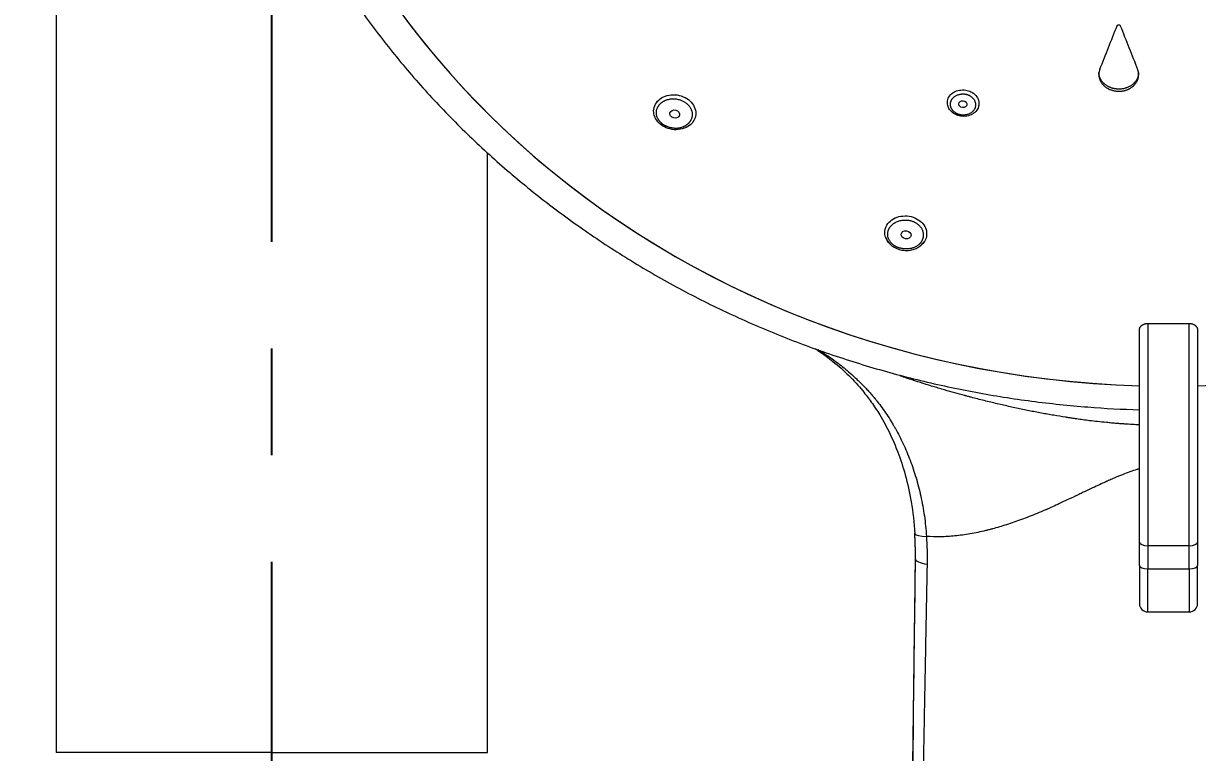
# Model space of a CAD drawing. Header units: millimetres. Extents: x 17284 to 19660, y -6011 to -2651.
# Drawn here: x 17983 to 18052.9, y -3935.6 to -3892.2 of the extents above; entities that cross this region are included whole.
import ezdxf

# ---------------------------------------------------------------- set-up
doc = ezdxf.new("R2010")
doc.units = ezdxf.units.MM
doc.linetypes.add('CENTERX2', pattern=[101.6, 63.5, -12.7, 12.7, -12.7])
doc.layers.add('CENTER', color=1, linetype='CENTERX2')
doc.layers.add('DIM', color=3, linetype='Continuous', lineweight=13)
doc.styles.get("Standard").update_dxf_attribs({"font": 'arial.ttf'})
doc.dimstyles.get("Standard").update_dxf_attribs({"dimtxt": 0.18, "dimasz": 0.18, "dimexe": 0.18, "dimexo": 0.0625, "dimgap": 0.09, "dimtad": 0, "dimtih": 1, "dimtoh": 1, "dimdec": 1, "dimdsep": 46, "dimtxsty": 'Standard', "dimcen": 0.09, "dimadec": 0, "dimazin": 0, "dimtfac": 1, "dimtdec": 1, "dimtofl": 0, "dimtmove": 0, "dimatfit": 3, "dimfxl": 1, "dimtolj": 1, "dimtzin": 0, "dimarcsym": 0})

# ---------------------------------------------------------------- blocks, each defined once
blk = doc.blocks.new('*D113')
at = {"layer": 'Defpoints', "color": 0, "transparency": 16777216}
for p in [(17984.973, -3879.358, 0), (17740.521, -4555.632), (17984.973, -4555.632)]:
    blk.add_point(p, dxfattribs=at)
at = {"layer": 'DIM', "color": 0, "lineweight": -2, "transparency": 16777216}
for p, q in [((17984.911, -3879.358), (17740.341, -3879.358)), ((17740.521, -3897.358), (17740.521, -4203.305)), ((17740.521, -4537.632), (17740.521, -4231.686)), ((17984.911, -4555.632), (17740.341, -4555.632))]:
    blk.add_line(p, q, dxfattribs=at)
at = {"layer": 'DIM', "color": 0, "transparency": 16777216}
for points in [[(17737.521, -3897.358), (17743.521, -3897.358), (17740.521, -3879.358)], [(17737.521, -4537.632), (17743.521, -4537.632), (17740.521, -4555.632)]]:
    blk.add_solid(points, dxfattribs=at)
at = {"layer": 'DIM', "color": 0, "transparency": 16777216, "insert": (17740.521, -4217.495), "char_height": 18, "attachment_point": 5}
blk.add_mtext('\\A1;692', dxfattribs=at)

msp = doc.modelspace()

# ---------------------------------------------------------------- linework, layer by layer
at = {"linetype": 'Continuous', "lineweight": 18, "extrusion": (-1, -2.22045e-16, -3.42573e-11)}
for p, q in [((17984.973, -3879.358, 0), (17984.973, -3935.632, 0)), ((18010.642, -3935.632, 0), (18010.642, -3899.927, 0)), ((17997.807, -3935.632, 0), (17984.973, -3935.632, 0)), ((17997.807, -3935.632, 0), (18010.642, -3935.632, 0))]:
    msp.add_line(p, q, dxfattribs=at)
at = {"linetype": 'Continuous', "lineweight": 18, "extrusion": (-1, -2.22045e-16, 0)}
for p, q in [((18049.459, -3923.108, 0), (18049.459, -3910.463, 0)), ((18052.914, -3910.463, 0), (18052.914, -3923.108, 0)), ((18036.081, -3922.566, 0), (18036.092, -3922.605, 0)), ((18049.459, -3924.491, 0), (18049.459, -3923.108, 0)), ((18052.914, -3923.108, 0), (18052.914, -3924.491, 0)), ((18049.459, -3924.491, 0), (18049.459, -3926.771, 0)), ((18052.914, -3926.771, 0), (18052.914, -3924.491, 0)), ((18049.952, -3927.264, 0), (18052.421, -3927.264, 0))]:
    msp.add_line(p, q, dxfattribs=at)
at = {"linetype": 'Continuous', "lineweight": 13, "extrusion": (-1, -2.22045e-16, 0)}
for p, q in [((18049.952, -3910.087, 0), (18049.952, -3923.317, 0)), ((18052.421, -3923.317, 0), (18052.421, -3910.087, 0)), ((18049.952, -3923.317, 0), (18049.952, -3924.699, 0)), ((18052.421, -3923.317, 0), (18049.952, -3923.317, 0)), ((18052.421, -3924.699, 0), (18052.421, -3923.317, 0)), ((18036.122, -3924.115, 0), (18036.123, -3923.925, 0)), ((18049.952, -3927.264, 0), (18049.952, -3924.699, 0)), ((18049.952, -3924.699, 0), (18052.421, -3924.699, 0)), ((18052.421, -3924.699, 0), (18052.421, -3927.264, 0))]:
    msp.add_line(p, q, dxfattribs=at)
at = {"linetype": 'Continuous', "lineweight": 18}
for centre, start, end in [((18049.952, -3926.771, 0), 180, 270), ((18052.421, -3926.771, 0), 270, 0)]:
    msp.add_arc(centre, 0.494, start, end, dxfattribs=at)
for centre, major_axis, ratio, start_param, end_param in [((18051.187, -3864.158, 0), (54.792, 0), 0.906308, 4.743974, 10.963989), ((18056.951, -3787.243, 0), (56, 185.652), 0.133458, 4.13428, 4.151306), ((18040.09, -3788.851, 0), (55.925, -185.405), 0.133458, 5.263911, 5.280936)]:
    msp.add_ellipse(centre, major_axis=major_axis, ratio=ratio, start_param=start_param, end_param=end_param, dxfattribs=at)
at = {"linetype": 'Continuous', "lineweight": 13}
for centre, major_axis, ratio, start_param, end_param in [((18051.187, -3864.158, 0), (54.792, 0), 0.906308, 3.141593, 4.680875), ((18037.559, -3922.479, 0), (1.478, 0.096), 0.191447, 3.251859, 4.144146), ((18049.952, -3923.108, 0), (0.494, 0), 0.422618, 3.141593, 4.712389), ((18052.421, -3923.108, 0), (0.494, 0), 0.422618, 4.712389, 6.283185), ((18037.602, -3924.132, 0), (1.481, -0.019), 0.237261, 3.145756, 4.155266), ((18049.952, -3924.491, 0), (0.494, 0), 0.422618, 3.141593, 4.712389), ((18052.421, -3924.491, 0), (0.494, 0), 0.422618, 4.712389, 6.283185)]:
    msp.add_ellipse(centre, major_axis=major_axis, ratio=ratio, start_param=start_param, end_param=end_param, dxfattribs=at)
at = {"linetype": 'Continuous', "lineweight": 18}
for centre, major_axis, ratio in [((18021.796, -3897.616, 0), (-0.286, 0.075), 0.80534), ((18038.947, -3897.034, 0), (-0.245, 0.027), 0.818216), ((18035.567, -3904.809, 0), (-0.294, 0.039), 0.788161)]:
    msp.add_ellipse(centre, major_axis=major_axis, ratio=ratio, dxfattribs=at)
for points, knots in [([(17994.912, -3872.707, 0), (17994.929, -3872.803, 0), (17995.126, -3873.909, 0), (17995.68, -3875.996, 0), (17996.593, -3878.951, 0), (17997.715, -3881.847, 0), (17999.018, -3884.68, 0), (18000.502, -3887.438, 0), (18002.162, -3890.111, 0), (18003.993, -3892.692, 0), (18005.987, -3895.169, 0), (18008.138, -3897.536, 0), (18010.439, -3899.784, 0), (18012.881, -3901.904, 0), (18015.457, -3903.89, 0), (18018.157, -3905.735, 0), (18020.972, -3907.432, 0), (18023.892, -3908.975, 0), (18026.907, -3910.358, 0), (18030.006, -3911.578, 0), (18033.179, -3912.63, 0), (18036.415, -3913.509, 0), (18039.703, -3914.213, 0), (18043.03, -3914.742, 0), (18046.286, -3915.072, 0), (18048.433, -3915.202, 0), (18049.457, -3915.221, 0)], [0, 0, 0, 0, 0.004134, 0.04746, 0.090793, 0.134137, 0.177494, 0.220866, 0.264253, 0.307657, 0.351077, 0.394515, 0.437969, 0.481438, 0.524923, 0.568421, 0.611932, 0.655453, 0.698985, 0.742526, 0.786075, 0.82963, 0.873191, 0.916757, 0.960326, 1, 1, 1, 1]), ([(18048.131, -3892.357, 0), (18048.133, -3892.352, 0), (18048.137, -3892.345, 0), (18048.142, -3892.337, 0), (18048.146, -3892.333, 0), (18048.147, -3892.332, 0), (18048.148, -3892.33, 0), (18048.151, -3892.328, 0), (18048.157, -3892.322, 0), (18048.163, -3892.318, 0), (18048.168, -3892.315, 0), (18048.169, -3892.314, 0), (18048.171, -3892.313, 0), (18048.172, -3892.313, 0), (18048.175, -3892.311, 0), (18048.182, -3892.308, 0), (18048.189, -3892.305, 0), (18048.197, -3892.303, 0), (18048.199, -3892.303, 0), (18048.203, -3892.302, 0), (18048.204, -3892.302, 0), (18048.207, -3892.301, 0), (18048.213, -3892.301, 0), (18048.219, -3892.3, 0), (18048.227, -3892.3, 0), (18048.23, -3892.3, 0), (18048.234, -3892.301, 0), (18048.235, -3892.301, 0), (18048.237, -3892.301, 0), (18048.244, -3892.302, 0), (18048.25, -3892.303, 0), (18048.257, -3892.305, 0), (18048.261, -3892.306, 0), (18048.265, -3892.308, 0), (18048.267, -3892.308, 0), (18048.268, -3892.309, 0), (18048.274, -3892.311, 0), (18048.278, -3892.314, 0), (18048.285, -3892.318, 0), (18048.288, -3892.32, 0), (18048.291, -3892.322, 0), (18048.292, -3892.323, 0), (18048.293, -3892.324, 0), (18048.298, -3892.328, 0), (18048.305, -3892.335, 0), (18048.31, -3892.342, 0), (18048.313, -3892.347, 0), (18048.314, -3892.348, 0), (18048.315, -3892.35, 0), (18048.316, -3892.353, 0), (18048.318, -3892.356, 0), (18048.318, -3892.358, 0)], [0, 0, 0, 0, 0.0625, 0.125, 0.125, 0.140625, 0.140625, 0.15625, 0.1875, 0.25, 0.25, 0.265625, 0.265625, 0.28125, 0.28125, 0.3125, 0.375, 0.375, 0.40625, 0.40625, 0.421875, 0.421875, 0.4375, 0.5, 0.5, 0.53125, 0.53125, 0.546875, 0.546875, 0.5625, 0.625, 0.625, 0.65625, 0.671875, 0.671875, 0.6875, 0.6875, 0.75, 0.75, 0.78125, 0.796875, 0.796875, 0.8125, 0.8125, 0.875, 0.9375, 0.9375, 0.953125, 0.953125, 0.96875, 1, 1, 1, 1]), ([(18047.101, -3894.95, 0), (18047.093, -3894.968, 0), (18047.08, -3895.006, 0), (18047.064, -3895.062, 0), (18047.052, -3895.119, 0), (18047.044, -3895.177, 0), (18047.041, -3895.225, 0), (18047.04, -3895.259, 0), (18047.04, -3895.274, 0), (18047.04, -3895.281, 0), (18047.04, -3895.283, 0), (18047.04, -3895.288, 0), (18047.041, -3895.31, 0), (18047.044, -3895.352, 0), (18047.053, -3895.409, 0), (18047.065, -3895.467, 0), (18047.081, -3895.523, 0), (18047.098, -3895.57, 0), (18047.11, -3895.597, 0), (18047.116, -3895.611, 0), (18047.118, -3895.616, 0), (18047.122, -3895.625, 0), (18047.133, -3895.648, 0), (18047.154, -3895.688, 0), (18047.186, -3895.74, 0), (18047.221, -3895.791, 0), (18047.26, -3895.839, 0), (18047.292, -3895.875, 0), (18047.312, -3895.896, 0), (18047.32, -3895.903, 0), (18047.332, -3895.915, 0), (18047.357, -3895.939, 0), (18047.398, -3895.974, 0), (18047.449, -3896.014, 0), (18047.503, -3896.051, 0), (18047.56, -3896.086, 0), (18047.602, -3896.109, 0), (18047.628, -3896.121, 0), (18047.633, -3896.124, 0), (18047.641, -3896.128, 0), (18047.656, -3896.135, 0), (18047.693, -3896.151, 0), (18047.746, -3896.173, 0), (18047.811, -3896.195, 0), (18047.877, -3896.215, 0), (18047.934, -3896.228, 0), (18047.974, -3896.236, 0), (18047.992, -3896.239, 0), (18048, -3896.241, 0), (18048.006, -3896.242, 0), (18048.035, -3896.246, 0), (18048.085, -3896.253, 0), (18048.155, -3896.258, 0), (18048.225, -3896.261, 0), (18048.296, -3896.259, 0), (18048.348, -3896.256, 0), (18048.381, -3896.252, 0), (18048.39, -3896.252, 0), (18048.395, -3896.251, 0), (18048.398, -3896.251, 0), (18048.413, -3896.249, 0), (18048.448, -3896.244, 0), (18048.506, -3896.234, 0), (18048.573, -3896.219, 0), (18048.64, -3896.201, 0), (18048.705, -3896.179, 0), (18048.747, -3896.162, 0), (18048.774, -3896.151, 0), (18048.779, -3896.149, 0), (18048.789, -3896.144, 0), (18048.805, -3896.137, 0), (18048.84, -3896.12, 0), (18048.89, -3896.094, 0), (18048.946, -3896.061, 0), (18049.001, -3896.024, 0), (18049.044, -3895.991, 0), (18049.068, -3895.971, 0), (18049.081, -3895.96, 0), (18049.085, -3895.957, 0), (18049.093, -3895.949, 0), (18049.113, -3895.932, 0), (18049.147, -3895.898, 0), (18049.189, -3895.852, 0), (18049.228, -3895.804, 0), (18049.263, -3895.754, 0), (18049.287, -3895.716, 0), (18049.3, -3895.693, 0), (18049.303, -3895.687, 0), (18049.306, -3895.682, 0), (18049.313, -3895.669, 0), (18049.328, -3895.64, 0), (18049.348, -3895.594, 0), (18049.368, -3895.539, 0), (18049.384, -3895.483, 0), (18049.397, -3895.426, 0), (18049.402, -3895.387, 0), (18049.405, -3895.365, 0), (18049.405, -3895.36, 0), (18049.406, -3895.351, 0), (18049.408, -3895.334, 0), (18049.41, -3895.299, 0), (18049.41, -3895.251, 0), (18049.406, -3895.193, 0), (18049.398, -3895.135, 0), (18049.388, -3895.088, 0), (18049.379, -3895.054, 0), (18049.375, -3895.04, 0), (18049.372, -3895.03, 0), (18049.371, -3895.026, 0), (18049.363, -3895.002, 0), (18049.356, -3894.983, 0), (18049.349, -3894.964, 0)], [0, 0, 0, 0, 0.015625, 0.03125, 0.046875, 0.0625, 0.078125, 0.085937, 0.089844, 0.089844, 0.091797, 0.091797, 0.09375, 0.109375, 0.125, 0.140625, 0.15625, 0.171875, 0.179687, 0.179687, 0.183594, 0.183594, 0.1875, 0.203125, 0.21875, 0.234375, 0.25, 0.265625, 0.269531, 0.271484, 0.273437, 0.28125, 0.296875, 0.3125, 0.328125, 0.34375, 0.359375, 0.361328, 0.363281, 0.363281, 0.367187, 0.375, 0.390625, 0.40625, 0.421875, 0.4375, 0.445312, 0.449219, 0.449219, 0.451172, 0.453125, 0.46875, 0.484375, 0.5, 0.515625, 0.53125, 0.535156, 0.537109, 0.537109, 0.539062, 0.539062, 0.546875, 0.5625, 0.578125, 0.59375, 0.609375, 0.625, 0.625, 0.628906, 0.628906, 0.632812, 0.640625, 0.65625, 0.671875, 0.6875, 0.703125, 0.710937, 0.710937, 0.714844, 0.714844, 0.71875, 0.734375, 0.75, 0.765625, 0.78125, 0.796875, 0.800781, 0.800781, 0.802734, 0.804687, 0.8125, 0.828125, 0.84375, 0.859375, 0.875, 0.890625, 0.890625, 0.892578, 0.894531, 0.898437, 0.90625, 0.921875, 0.9375, 0.953125, 0.96875, 0.976562, 0.980469, 0.980469, 0.984375, 0.984375, 1, 1, 1, 1]), ([(18049.409, -3895.151, 0), (18049.409, -3895.152, 0), (18049.409, -3895.157, 0), (18049.409, -3895.163, 0), (18049.409, -3895.17, 0), (18049.409, -3895.172, 0), (18049.409, -3895.177, 0), (18049.408, -3895.199, 0), (18049.405, -3895.24, 0), (18049.397, -3895.298, 0), (18049.385, -3895.355, 0), (18049.368, -3895.411, 0), (18049.351, -3895.458, 0), (18049.34, -3895.485, 0), (18049.334, -3895.499, 0), (18049.332, -3895.503, 0), (18049.327, -3895.512, 0), (18049.317, -3895.535, 0), (18049.295, -3895.575, 0), (18049.264, -3895.627, 0), (18049.229, -3895.676, 0), (18049.19, -3895.724, 0), (18049.158, -3895.759, 0), (18049.138, -3895.78, 0), (18049.13, -3895.787, 0), (18049.119, -3895.799, 0), (18049.093, -3895.822, 0), (18049.053, -3895.857, 0), (18049.002, -3895.896, 0), (18048.948, -3895.933, 0), (18048.891, -3895.967, 0), (18048.849, -3895.989, 0), (18048.826, -3896, 0), (18048.821, -3896.003, 0), (18048.813, -3896.006, 0), (18048.795, -3896.015, 0), (18048.759, -3896.031, 0), (18048.706, -3896.051, 0), (18048.641, -3896.073, 0), (18048.575, -3896.092, 0), (18048.518, -3896.104, 0), (18048.478, -3896.112, 0), (18048.458, -3896.115, 0), (18048.446, -3896.117, 0), (18048.44, -3896.118, 0), (18048.414, -3896.122, 0), (18048.367, -3896.127, 0), (18048.297, -3896.132, 0), (18048.227, -3896.134, 0), (18048.157, -3896.132, 0), (18048.098, -3896.127, 0), (18048.063, -3896.123, 0), (18048.048, -3896.121, 0), (18048.045, -3896.12, 0), (18048.039, -3896.12, 0), (18048.03, -3896.118, 0), (18047.998, -3896.114, 0), (18047.946, -3896.104, 0), (18047.879, -3896.088, 0), (18047.812, -3896.069, 0), (18047.747, -3896.046, 0), (18047.704, -3896.029, 0), (18047.678, -3896.018, 0), (18047.673, -3896.015, 0), (18047.662, -3896.011, 0), (18047.647, -3896.003, 0), (18047.611, -3895.986, 0), (18047.561, -3895.96, 0), (18047.504, -3895.925, 0), (18047.45, -3895.888, 0), (18047.407, -3895.854, 0), (18047.382, -3895.833, 0), (18047.37, -3895.823, 0), (18047.366, -3895.819, 0), (18047.358, -3895.812, 0), (18047.338, -3895.794, 0), (18047.303, -3895.76, 0), (18047.261, -3895.713, 0), (18047.222, -3895.665, 0), (18047.186, -3895.614, 0), (18047.163, -3895.575, 0), (18047.15, -3895.553, 0), (18047.145, -3895.544, 0), (18047.143, -3895.539, 0), (18047.136, -3895.526, 0), (18047.122, -3895.498, 0), (18047.102, -3895.453, 0), (18047.081, -3895.397, 0), (18047.065, -3895.341, 0), (18047.053, -3895.283, 0), (18047.047, -3895.245, 0), (18047.044, -3895.22, 0), (18047.044, -3895.215, 0), (18047.043, -3895.206, 0), (18047.042, -3895.191, 0), (18047.04, -3895.166, 0), (18047.04, -3895.146, 0), (18047.04, -3895.136, 0)], [0, 0, 0, 0, 0.000493, 0.005206, 0.005206, 0.007562, 0.007562, 0.009919, 0.028769, 0.04762, 0.06647, 0.085321, 0.104171, 0.113596, 0.113596, 0.118309, 0.118309, 0.123022, 0.141872, 0.160723, 0.179573, 0.198424, 0.217274, 0.221987, 0.224343, 0.2267, 0.236125, 0.254975, 0.273826, 0.292676, 0.311527, 0.330377, 0.332734, 0.332734, 0.33509, 0.339803, 0.349228, 0.368078, 0.386929, 0.405779, 0.42463, 0.434055, 0.438768, 0.441124, 0.44348, 0.44348, 0.462331, 0.481181, 0.500032, 0.518882, 0.537733, 0.547158, 0.547158, 0.549514, 0.549514, 0.551871, 0.556583, 0.575434, 0.594284, 0.613135, 0.631985, 0.650836, 0.650836, 0.655549, 0.655549, 0.660261, 0.669686, 0.688537, 0.707388, 0.726238, 0.745089, 0.754514, 0.754514, 0.759226, 0.759226, 0.763939, 0.78279, 0.80164, 0.820491, 0.839341, 0.858192, 0.862904, 0.862904, 0.867617, 0.867617, 0.877042, 0.895893, 0.914743, 0.933594, 0.952444, 0.971295, 0.971295, 0.976007, 0.976007, 0.98072, 0.990145, 1, 1, 1, 1]), ([(18020.805, -3897.909, 0), (18020.813, -3897.922, 0), (18020.828, -3897.948, 0), (18020.852, -3897.985, 0), (18020.878, -3898.022, 0), (18020.906, -3898.057, 0), (18020.936, -3898.09, 0), (18020.968, -3898.123, 0), (18021.001, -3898.154, 0), (18021.036, -3898.184, 0), (18021.072, -3898.212, 0), (18021.111, -3898.239, 0), (18021.151, -3898.265, 0), (18021.193, -3898.29, 0), (18021.236, -3898.313, 0), (18021.282, -3898.335, 0), (18021.329, -3898.356, 0), (18021.377, -3898.376, 0), (18021.442, -3898.399, 0), (18021.522, -3898.424, 0), (18021.616, -3898.447, 0), (18021.71, -3898.462, 0), (18021.802, -3898.47, 0), (18021.892, -3898.472, 0), (18021.982, -3898.466, 0), (18022.07, -3898.453, 0), (18022.157, -3898.433, 0), (18022.225, -3898.411, 0), (18022.275, -3898.392, 0), (18022.309, -3898.378, 0), (18022.341, -3898.363, 0), (18022.373, -3898.348, 0), (18022.403, -3898.332, 0), (18022.433, -3898.315, 0), (18022.461, -3898.297, 0), (18022.489, -3898.279, 0), (18022.515, -3898.259, 0), (18022.541, -3898.239, 0), (18022.566, -3898.218, 0), (18022.589, -3898.197, 0), (18022.612, -3898.174, 0), (18022.634, -3898.151, 0), (18022.654, -3898.127, 0), (18022.674, -3898.102, 0), (18022.693, -3898.076, 0), (18022.711, -3898.05, 0), (18022.728, -3898.023, 0), (18022.743, -3897.995, 0), (18022.758, -3897.966, 0), (18022.778, -3897.925, 0), (18022.799, -3897.871, 0), (18022.819, -3897.803, 0), (18022.833, -3897.736, 0), (18022.839, -3897.668, 0), (18022.839, -3897.601, 0), (18022.831, -3897.533, 0), (18022.817, -3897.465, 0), (18022.796, -3897.397, 0), (18022.769, -3897.329, 0), (18022.735, -3897.261, 0), (18022.695, -3897.195, 0), (18022.65, -3897.133, 0), (18022.6, -3897.074, 0), (18022.546, -3897.019, 0), (18022.487, -3896.969, 0), (18022.422, -3896.922, 0), (18022.354, -3896.879, 0), (18022.28, -3896.841, 0), (18022.202, -3896.806, 0), (18022.109, -3896.772, 0), (18022.002, -3896.741, 0), (18021.882, -3896.718, 0), (18021.764, -3896.706, 0), (18021.647, -3896.707, 0), (18021.531, -3896.719, 0), (18021.416, -3896.742, 0), (18021.324, -3896.771, 0), (18021.253, -3896.798, 0), (18021.204, -3896.819, 0), (18021.157, -3896.842, 0), (18021.113, -3896.867, 0), (18021.07, -3896.893, 0), (18021.03, -3896.921, 0), (18020.991, -3896.951, 0), (18020.956, -3896.982, 0), (18020.922, -3897.015, 0), (18020.89, -3897.049, 0), (18020.861, -3897.086, 0), (18020.834, -3897.123, 0), (18020.809, -3897.163, 0), (18020.786, -3897.204, 0), (18020.761, -3897.256, 0), (18020.736, -3897.318, 0), (18020.716, -3897.392, 0), (18020.703, -3897.465, 0), (18020.7, -3897.539, 0), (18020.704, -3897.613, 0), (18020.717, -3897.687, 0), (18020.738, -3897.761, 0), (18020.767, -3897.836, 0), (18020.792, -3897.885, 0), (18020.805, -3897.909, 0)], [0, 0, 0, 0, 0.007473, 0.014841, 0.022121, 0.029329, 0.036484, 0.043605, 0.050709, 0.057816, 0.064945, 0.072113, 0.079341, 0.086644, 0.094041, 0.101549, 0.109182, 0.116957, 0.124887, 0.139651, 0.153951, 0.16789, 0.181578, 0.19513, 0.208667, 0.222307, 0.236169, 0.250364, 0.25626, 0.262094, 0.267874, 0.273604, 0.279291, 0.284942, 0.290561, 0.296157, 0.301736, 0.307304, 0.312868, 0.318434, 0.32401, 0.329602, 0.335216, 0.340859, 0.346538, 0.352259, 0.358027, 0.36385, 0.369732, 0.37568, 0.388844, 0.401658, 0.414193, 0.426527, 0.438741, 0.450918, 0.463142, 0.475497, 0.488063, 0.500917, 0.513786, 0.526316, 0.538592, 0.550702, 0.562737, 0.574794, 0.586964, 0.599339, 0.612006, 0.625046, 0.643419, 0.66126, 0.678802, 0.696291, 0.713974, 0.73209, 0.750863, 0.759685, 0.768364, 0.776916, 0.785361, 0.793719, 0.80201, 0.810255, 0.818474, 0.82669, 0.834922, 0.843194, 0.851525, 0.859935, 0.868446, 0.877076, 0.891387, 0.905285, 0.918871, 0.93225, 0.945536, 0.958842, 0.972282, 0.985967, 1, 1, 1, 1]), ([(18039.421, -3896.565, 0), (18039.41, -3896.557, 0), (18039.387, -3896.542, 0), (18039.352, -3896.521, 0), (18039.316, -3896.502, 0), (18039.279, -3896.485, 0), (18039.241, -3896.47, 0), (18039.203, -3896.456, 0), (18039.164, -3896.445, 0), (18039.124, -3896.436, 0), (18039.083, -3896.429, 0), (18039.042, -3896.424, 0), (18039, -3896.421, 0), (18038.957, -3896.42, 0), (18038.913, -3896.421, 0), (18038.855, -3896.425, 0), (18038.784, -3896.434, 0), (18038.703, -3896.452, 0), (18038.626, -3896.478, 0), (18038.554, -3896.51, 0), (18038.487, -3896.55, 0), (18038.424, -3896.597, 0), (18038.375, -3896.642, 0), (18038.338, -3896.683, 0), (18038.311, -3896.717, 0), (18038.287, -3896.752, 0), (18038.266, -3896.788, 0), (18038.248, -3896.825, 0), (18038.234, -3896.863, 0), (18038.222, -3896.901, 0), (18038.214, -3896.941, 0), (18038.209, -3896.981, 0), (18038.207, -3897.023, 0), (18038.209, -3897.065, 0), (18038.214, -3897.114, 0), (18038.224, -3897.17, 0), (18038.243, -3897.231, 0), (18038.268, -3897.289, 0), (18038.299, -3897.344, 0), (18038.337, -3897.396, 0), (18038.381, -3897.446, 0), (18038.432, -3897.492, 0), (18038.479, -3897.529, 0), (18038.52, -3897.556, 0), (18038.553, -3897.576, 0), (18038.587, -3897.594, 0), (18038.621, -3897.61, 0), (18038.655, -3897.625, 0), (18038.691, -3897.638, 0), (18038.727, -3897.649, 0), (18038.764, -3897.658, 0), (18038.802, -3897.666, 0), (18038.84, -3897.672, 0), (18038.879, -3897.676, 0), (18038.919, -3897.679, 0), (18038.959, -3897.679, 0), (18039, -3897.679, 0), (18039.062, -3897.675, 0), (18039.142, -3897.664, 0), (18039.236, -3897.641, 0), (18039.324, -3897.609, 0), (18039.406, -3897.566, 0), (18039.48, -3897.514, 0), (18039.543, -3897.456, 0), (18039.595, -3897.396, 0), (18039.636, -3897.336, 0), (18039.667, -3897.273, 0), (18039.689, -3897.207, 0), (18039.702, -3897.139, 0), (18039.706, -3897.068, 0), (18039.7, -3896.996, 0), (18039.686, -3896.924, 0), (18039.663, -3896.855, 0), (18039.632, -3896.789, 0), (18039.592, -3896.727, 0), (18039.544, -3896.669, 0), (18039.487, -3896.614, 0), (18039.444, -3896.581, 0), (18039.421, -3896.565, 0)], [0, 0, 0, 0, 0.009161, 0.018145, 0.026981, 0.035701, 0.044336, 0.052921, 0.061489, 0.070075, 0.078713, 0.087435, 0.096275, 0.105264, 0.114431, 0.123804, 0.142121, 0.159933, 0.177459, 0.194925, 0.212563, 0.230596, 0.249233, 0.260043, 0.270647, 0.281087, 0.291407, 0.301652, 0.311867, 0.3221, 0.332396, 0.342801, 0.353358, 0.364111, 0.375098, 0.391367, 0.407139, 0.422555, 0.437765, 0.452926, 0.468194, 0.483725, 0.499666, 0.50814, 0.516471, 0.524682, 0.532799, 0.540848, 0.548856, 0.55685, 0.564857, 0.572904, 0.581019, 0.589227, 0.597554, 0.606023, 0.614659, 0.623482, 0.64503, 0.665843, 0.686273, 0.70669, 0.727467, 0.748956, 0.767309, 0.785154, 0.802709, 0.820203, 0.837868, 0.855929, 0.874596, 0.893229, 0.911248, 0.928868, 0.946319, 0.963837, 0.981657, 1, 1, 1, 1]), ([(18039.869, -3897.211, 0), (18039.863, -3897.227, 0), (18039.857, -3897.243, 0), (18039.811, -3897.347, 0), (18039.742, -3897.439, 0), (18039.569, -3897.593, 0), (18039.464, -3897.655, 0), (18039.256, -3897.731, 0), (18039.132, -3897.753, 0), (18038.875, -3897.756, 0), (18038.747, -3897.737, 0), (18038.536, -3897.667, 0), (18038.426, -3897.608, 0), (18038.238, -3897.459, 0), (18038.16, -3897.37, 0), (18038.073, -3897.212, 0), (18038.045, -3897.126, 0), (18038.033, -3897.038, 0)], [0, 0, 0, 0, 0.024805, 0.024805, 0.167673, 0.167673, 0.31054, 0.31054, 0.453408, 0.453408, 0.596276, 0.596276, 0.739144, 0.739144, 0.882012, 0.882012, 1, 1, 1, 1]), ([(18022.826, -3898.153, 0), (18022.802, -3898.182, 0), (18022.776, -3898.209, 0), (18022.541, -3898.425, 0), (18022.203, -3898.548, 0), (18021.576, -3898.555, 0), (18021.216, -3898.437, 0), (18020.847, -3898.156, 0), (18020.734, -3898.021, 0), (18020.656, -3897.876, 0)], [0, 0, 0, 0, 0.049774, 0.049774, 0.420763, 0.420763, 0.791752, 0.791752, 1, 1, 1, 1]), ([(18034.784, -3905.386, 0), (18034.796, -3905.396, 0), (18034.82, -3905.415, 0), (18034.858, -3905.442, 0), (18034.897, -3905.468, 0), (18034.937, -3905.492, 0), (18034.978, -3905.515, 0), (18035.02, -3905.535, 0), (18035.063, -3905.554, 0), (18035.108, -3905.571, 0), (18035.153, -3905.587, 0), (18035.199, -3905.601, 0), (18035.246, -3905.613, 0), (18035.295, -3905.623, 0), (18035.344, -3905.631, 0), (18035.395, -3905.638, 0), (18035.446, -3905.643, 0), (18035.499, -3905.647, 0), (18035.567, -3905.649, 0), (18035.65, -3905.647, 0), (18035.746, -3905.64, 0), (18035.838, -3905.626, 0), (18035.925, -3905.605, 0), (18036.008, -3905.579, 0), (18036.088, -3905.546, 0), (18036.163, -3905.507, 0), (18036.234, -3905.461, 0), (18036.287, -3905.42, 0), (18036.325, -3905.387, 0), (18036.35, -3905.364, 0), (18036.373, -3905.34, 0), (18036.396, -3905.316, 0), (18036.417, -3905.292, 0), (18036.437, -3905.267, 0), (18036.455, -3905.242, 0), (18036.473, -3905.216, 0), (18036.489, -3905.19, 0), (18036.504, -3905.163, 0), (18036.518, -3905.136, 0), (18036.531, -3905.109, 0), (18036.542, -3905.081, 0), (18036.552, -3905.052, 0), (18036.561, -3905.024, 0), (18036.569, -3904.994, 0), (18036.576, -3904.965, 0), (18036.581, -3904.935, 0), (18036.585, -3904.904, 0), (18036.588, -3904.873, 0), (18036.59, -3904.842, 0), (18036.591, -3904.797, 0), (18036.588, -3904.74, 0), (18036.579, -3904.671, 0), (18036.563, -3904.604, 0), (18036.541, -3904.539, 0), (18036.512, -3904.476, 0), (18036.478, -3904.415, 0), (18036.437, -3904.356, 0), (18036.39, -3904.299, 0), (18036.336, -3904.243, 0), (18036.277, -3904.191, 0), (18036.214, -3904.141, 0), (18036.147, -3904.096, 0), (18036.077, -3904.057, 0), (18036.005, -3904.022, 0), (18035.93, -3903.993, 0), (18035.852, -3903.969, 0), (18035.772, -3903.95, 0), (18035.689, -3903.937, 0), (18035.603, -3903.929, 0), (18035.504, -3903.925, 0), (18035.394, -3903.929, 0), (18035.275, -3903.944, 0), (18035.162, -3903.969, 0), (18035.055, -3904.005, 0), (18034.954, -3904.052, 0), (18034.859, -3904.109, 0), (18034.787, -3904.164, 0), (18034.734, -3904.211, 0), (18034.698, -3904.246, 0), (18034.665, -3904.281, 0), (18034.634, -3904.318, 0), (18034.606, -3904.356, 0), (18034.581, -3904.394, 0), (18034.558, -3904.434, 0), (18034.538, -3904.474, 0), (18034.521, -3904.515, 0), (18034.506, -3904.557, 0), (18034.495, -3904.599, 0), (18034.485, -3904.643, 0), (18034.479, -3904.688, 0), (18034.475, -3904.733, 0), (18034.474, -3904.789, 0), (18034.477, -3904.855, 0), (18034.488, -3904.93, 0), (18034.508, -3905.002, 0), (18034.535, -3905.072, 0), (18034.569, -3905.14, 0), (18034.611, -3905.205, 0), (18034.661, -3905.268, 0), (18034.719, -3905.329, 0), (18034.761, -3905.367, 0), (18034.784, -3905.386, 0)], [0, 0, 0, 0, 0.007473, 0.014841, 0.022121, 0.029329, 0.036484, 0.043605, 0.050709, 0.057816, 0.064945, 0.072113, 0.079341, 0.086644, 0.094041, 0.101549, 0.109182, 0.116957, 0.124887, 0.139651, 0.153951, 0.16789, 0.181578, 0.19513, 0.208667, 0.222307, 0.236169, 0.250364, 0.25626, 0.262094, 0.267874, 0.273604, 0.279291, 0.284942, 0.290561, 0.296157, 0.301736, 0.307304, 0.312868, 0.318434, 0.32401, 0.329602, 0.335216, 0.340859, 0.346538, 0.352259, 0.358027, 0.36385, 0.369732, 0.37568, 0.388844, 0.401658, 0.414193, 0.426527, 0.438741, 0.450918, 0.463142, 0.475497, 0.488063, 0.500917, 0.513786, 0.526316, 0.538592, 0.550702, 0.562737, 0.574794, 0.586964, 0.599339, 0.612006, 0.625046, 0.643419, 0.66126, 0.678802, 0.696291, 0.713974, 0.73209, 0.750863, 0.759685, 0.768364, 0.776916, 0.785361, 0.793719, 0.80201, 0.810255, 0.818474, 0.82669, 0.834922, 0.843194, 0.851525, 0.859935, 0.868446, 0.877076, 0.891387, 0.905285, 0.918871, 0.93225, 0.945536, 0.958842, 0.972282, 0.985967, 1, 1, 1, 1]), ([(18034.66, -3905.396, 0), (18034.558, -3905.308, 0), (18034.472, -3905.208, 0), (18034.385, -3905.051, 0), (18034.362, -3904.996, 0), (18034.344, -3904.939, 0)], [0, 0, 0, 0, 0.667679, 0.667679, 1, 1, 1, 1]), ([(18034.595, -3905.332, 0), (18034.611, -3905.352, 0), (18034.682, -3905.434, 0), (18034.801, -3905.523, 0), (18034.91, -3905.574, 0), (18034.94, -3905.586, 0)], [0, 0, 0, 0, 0.187524, 0.778824, 1, 1, 1, 1]), ([(18034.94, -3905.586, 0), (18034.986, -3905.611, 0), (18035.131, -3905.679, 0), (18035.43, -3905.741, 0), (18035.722, -3905.748, 0), (18035.884, -3905.705, 0), (18035.914, -3905.695, 0)], [0, 0, 0, 0, 0.156751, 0.487136, 0.901711, 1, 1, 1, 1]), ([(18035.914, -3905.695, 0), (18035.961, -3905.686, 0), (18036.089, -3905.653, 0), (18036.286, -3905.557, 0), (18036.498, -3905.403, 0), (18036.608, -3905.272, 0), (18036.656, -3905.198, 0)], [0, 0, 0, 0, 0.142252, 0.407446, 0.694552, 1, 1, 1, 1]), ([(18049.459, -3910.463, 0), (18049.459, -3910.451, 0), (18049.46, -3910.426, 0), (18049.468, -3910.39, 0), (18049.475, -3910.366, 0), (18049.481, -3910.351, 0), (18049.483, -3910.347, 0), (18049.485, -3910.342, 0), (18049.486, -3910.339, 0), (18049.49, -3910.332, 0), (18049.499, -3910.313, 0), (18049.516, -3910.285, 0), (18049.533, -3910.264, 0), (18049.546, -3910.249, 0), (18049.553, -3910.241, 0), (18049.561, -3910.234, 0), (18049.566, -3910.229, 0), (18049.568, -3910.227, 0), (18049.581, -3910.215, 0), (18049.603, -3910.196, 0), (18049.638, -3910.172, 0), (18049.664, -3910.157, 0), (18049.681, -3910.148, 0), (18049.684, -3910.147, 0), (18049.69, -3910.144, 0), (18049.693, -3910.143, 0), (18049.703, -3910.138, 0), (18049.726, -3910.128, 0), (18049.763, -3910.115, 0), (18049.793, -3910.107, 0), (18049.816, -3910.101, 0), (18049.828, -3910.099, 0), (18049.84, -3910.097, 0), (18049.848, -3910.095, 0), (18049.852, -3910.095, 0), (18049.872, -3910.092, 0), (18049.904, -3910.088, 0), (18049.936, -3910.087, 0), (18049.952, -3910.087, 0)], [0, 0, 0, 0, 0.0625, 0.125, 0.1875, 0.1875, 0.203125, 0.210938, 0.210938, 0.21875, 0.25, 0.3125, 0.375, 0.375, 0.40625, 0.421875, 0.421875, 0.4375, 0.4375, 0.5, 0.5625, 0.625, 0.625, 0.640625, 0.640625, 0.648438, 0.65625, 0.6875, 0.75, 0.8125, 0.8125, 0.84375, 0.859375, 0.859375, 0.875, 0.875, 0.9375, 1, 1, 1, 1]), ([(18052.421, -3910.087, 0), (18052.437, -3910.087, 0), (18052.469, -3910.088, 0), (18052.517, -3910.093, 0), (18052.548, -3910.099, 0), (18052.568, -3910.104, 0), (18052.573, -3910.105, 0), (18052.579, -3910.107, 0), (18052.583, -3910.108, 0), (18052.585, -3910.108, 0), (18052.595, -3910.111, 0), (18052.617, -3910.117, 0), (18052.654, -3910.13, 0), (18052.681, -3910.143, 0), (18052.701, -3910.153, 0), (18052.711, -3910.158, 0), (18052.721, -3910.164, 0), (18052.727, -3910.168, 0), (18052.731, -3910.17, 0), (18052.746, -3910.18, 0), (18052.77, -3910.196, 0), (18052.803, -3910.223, 0), (18052.822, -3910.243, 0), (18052.833, -3910.256, 0), (18052.835, -3910.259, 0), (18052.839, -3910.263, 0), (18052.84, -3910.264, 0), (18052.842, -3910.266, 0), (18052.847, -3910.273, 0), (18052.86, -3910.291, 0), (18052.877, -3910.318, 0), (18052.888, -3910.341, 0), (18052.895, -3910.359, 0), (18052.897, -3910.365, 0), (18052.9, -3910.374, 0), (18052.901, -3910.377, 0), (18052.903, -3910.383, 0), (18052.907, -3910.398, 0), (18052.913, -3910.426, 0), (18052.914, -3910.451, 0), (18052.914, -3910.463, 0)], [0, 0, 0, 0, 0.0625, 0.125, 0.1875, 0.1875, 0.203125, 0.210938, 0.210938, 0.21875, 0.21875, 0.25, 0.3125, 0.375, 0.375, 0.40625, 0.421875, 0.421875, 0.4375, 0.4375, 0.5, 0.5625, 0.625, 0.625, 0.640625, 0.640625, 0.648438, 0.648438, 0.65625, 0.6875, 0.75, 0.8125, 0.8125, 0.84375, 0.84375, 0.859375, 0.859375, 0.875, 0.9375, 1, 1, 1, 1]), ([(18030.149, -3911.584, 0), (18030.227, -3911.634, 0), (18030.591, -3911.873, 0), (18031.272, -3912.373, 0), (18032.161, -3913.162, 0), (18032.911, -3913.986, 0), (18033.516, -3914.777, 0), (18034.064, -3915.61, 0), (18034.602, -3916.601, 0), (18035.113, -3917.789, 0), (18035.554, -3919.139, 0), (18035.912, -3920.764, 0), (18036.05, -3921.957, 0), (18036.091, -3922.604, 0)], [0, 0, 0, 0, 0.023942, 0.112816, 0.219217, 0.320886, 0.387844, 0.46124, 0.558533, 0.648021, 0.751408, 0.868395, 1, 1, 1, 1]), ([(18030.331, -3911.646, 0), (18030.345, -3911.654, 0), (18030.395, -3911.685, 0), (18030.444, -3911.716, 0), (18030.553, -3911.784, 0), (18030.663, -3911.854, 0), (18030.789, -3911.938, 0), (18030.853, -3911.98, 0), (18030.885, -3912.001, 0), (18030.9, -3912.012, 0), (18030.908, -3912.017, 0), (18030.912, -3912.02, 0), (18030.914, -3912.021, 0), (18030.915, -3912.022, 0), (18030.916, -3912.022, 0), (18030.916, -3912.023, 0), (18030.916, -3912.023, 0), (18030.916, -3912.023, 0), (18030.916, -3912.023, 0), (18030.916, -3912.023, 0), (18030.916, -3912.023, 0), (18031.027, -3912.098, 0), (18031.253, -3912.256, 0), (18031.602, -3912.517, 0), (18031.962, -3912.806, 0), (18032.208, -3913.018, 0), (18032.365, -3913.158, 0), (18032.396, -3913.186, 0), (18032.443, -3913.229, 0), (18032.459, -3913.243, 0), (18032.49, -3913.272, 0), (18032.569, -3913.344, 0), (18032.712, -3913.479, 0), (18032.903, -3913.666, 0), (18033.094, -3913.862, 0), (18033.286, -3914.066, 0), (18033.413, -3914.207, 0), (18033.507, -3914.316, 0), (18033.555, -3914.371, 0), (18033.602, -3914.426, 0), (18033.625, -3914.454, 0), (18033.641, -3914.473, 0), (18033.688, -3914.529, 0), (18033.742, -3914.595, 0), (18033.797, -3914.663, 0), (18033.824, -3914.696, 0), (18033.838, -3914.713, 0), (18033.844, -3914.722, 0), (18033.848, -3914.726, 0), (18033.849, -3914.728, 0), (18033.85, -3914.729, 0), (18033.851, -3914.73, 0), (18033.851, -3914.73, 0), (18033.851, -3914.73, 0), (18033.851, -3914.73, 0), (18033.851, -3914.73, 0), (18033.851, -3914.731, 0), (18033.851, -3914.731, 0), (18033.95, -3914.855, 0), (18034.144, -3915.109, 0), (18034.42, -3915.506, 0), (18034.64, -3915.849, 0), (18034.766, -3916.062, 0), (18034.818, -3916.151, 0), (18034.829, -3916.169, 0), (18034.849, -3916.205, 0), (18034.88, -3916.259, 0), (18034.993, -3916.458, 0), (18035.171, -3916.791, 0), (18035.397, -3917.253, 0), (18035.609, -3917.732, 0), (18035.808, -3918.227, 0), (18035.992, -3918.739, 0), (18036.16, -3919.267, 0), (18036.312, -3919.812, 0), (18036.446, -3920.373, 0), (18036.561, -3920.949, 0), (18036.657, -3921.541, 0), (18036.731, -3922.147, 0), (18036.766, -3922.56, 0), (18036.779, -3922.769, 0)], [0, 0, 0, 0, 0.003591, 0.013457, 0.013457, 0.033187, 0.043053, 0.047986, 0.050452, 0.051685, 0.052302, 0.05261, 0.052764, 0.052841, 0.05288, 0.052899, 0.052909, 0.052914, 0.052916, 0.052916, 0.052918, 0.052918, 0.09238, 0.131842, 0.171304, 0.210765, 0.210765, 0.220631, 0.220631, 0.225563, 0.225563, 0.230496, 0.250227, 0.269958, 0.289689, 0.30942, 0.329151, 0.329151, 0.339016, 0.343949, 0.343949, 0.346415, 0.348881, 0.358747, 0.36368, 0.366146, 0.367379, 0.367996, 0.368304, 0.368458, 0.368535, 0.368574, 0.368593, 0.368603, 0.368607, 0.36861, 0.36861, 0.368612, 0.368612, 0.408074, 0.447536, 0.486997, 0.506728, 0.506728, 0.511661, 0.511661, 0.516594, 0.526459, 0.565921, 0.605383, 0.644844, 0.684306, 0.723768, 0.76323, 0.802691, 0.842153, 0.881615, 0.921077, 0.960538, 1, 1, 1, 1]), ([(18049.457, -3916.128, 0), (18049.455, -3916.127, 0), (18049.316, -3916.121, 0), (18049.033, -3916.106, 0), (18048.735, -3916.087, 0), (18048.505, -3916.071, 0), (18048.389, -3916.063, 0), (18048.251, -3916.052, 0), (18048.181, -3916.046, 0), (18048.146, -3916.044, 0), (18048.129, -3916.042, 0), (18048.12, -3916.041, 0), (18048.116, -3916.041, 0), (18048.113, -3916.041, 0), (18048.112, -3916.041, 0), (18048.112, -3916.041, 0), (18048.111, -3916.041, 0), (18048.111, -3916.041, 0), (18048.111, -3916.041, 0), (18048.111, -3916.041, 0), (18048.005, -3916.032, 0), (18047.901, -3916.023, 0), (18047.749, -3916.009, 0), (18047.7, -3916.004, 0), (18047.602, -3915.995, 0), (18047.553, -3915.991, 0), (18047.315, -3915.968, 0), (18047.136, -3915.949, 0), (18046.798, -3915.912, 0), (18046.64, -3915.893, 0), (18046.346, -3915.857, 0), (18046.209, -3915.839, 0), (18045.956, -3915.805, 0), (18045.841, -3915.789, 0), (18045.63, -3915.758, 0), (18045.534, -3915.744, 0), (18045.365, -3915.718, 0), (18045.29, -3915.706, 0), (18045.193, -3915.691, 0), (18045.149, -3915.684, 0), (18045.104, -3915.676, 0), (18045.083, -3915.673, 0), (18045.073, -3915.672, 0), (18045.068, -3915.671, 0), (18045.065, -3915.67, 0), (18045.064, -3915.67, 0), (18045.064, -3915.67, 0), (18045.063, -3915.67, 0), (18045.063, -3915.67, 0), (18045.063, -3915.67, 0), (18045.063, -3915.67, 0), (18045.063, -3915.67, 0), (18045.063, -3915.67, 0), (18044.829, -3915.633, 0), (18044.592, -3915.595, 0), (18044.233, -3915.534, 0), (18044.113, -3915.513, 0), (18043.871, -3915.47, 0), (18043.749, -3915.448, 0), (18043.383, -3915.38, 0), (18042.889, -3915.285, 0), (18042.137, -3915.129, 0), (18041.375, -3914.959, 0), (18040.604, -3914.777, 0), (18040.085, -3914.648, 0), (18039.695, -3914.548, 0), (18039.5, -3914.497, 0), (18039.272, -3914.437, 0), (18039.157, -3914.406, 0), (18039.1, -3914.391, 0), (18039.072, -3914.383, 0), (18039.057, -3914.38, 0), (18039.05, -3914.378, 0), (18039.047, -3914.377, 0), (18039.045, -3914.376, 0), (18039.044, -3914.376, 0), (18039.044, -3914.376, 0), (18039.043, -3914.376, 0), (18039.043, -3914.376, 0), (18039.043, -3914.376, 0), (18039.043, -3914.376, 0), (18038.853, -3914.325, 0), (18038.464, -3914.218, 0), (18038.062, -3914.103, 0), (18037.806, -3914.029, 0), (18037.755, -3914.014, 0), (18037.652, -3913.984, 0), (18037.6, -3913.968, 0), (18037.444, -3913.922, 0), (18037.13, -3913.828, 0), (18036.594, -3913.663, 0), (18035.932, -3913.452, 0), (18035.458, -3913.295, 0), (18035.207, -3913.21, 0), (18035.186, -3913.203, 0)], [0, 0, 0, 0, 0.000357, 0.025867, 0.051378, 0.051378, 0.064133, 0.07051, 0.073699, 0.075293, 0.076091, 0.076489, 0.076688, 0.076788, 0.076838, 0.076863, 0.076875, 0.076882, 0.076882, 0.076888, 0.076888, 0.089643, 0.089643, 0.09602, 0.09602, 0.102398, 0.102398, 0.127908, 0.127908, 0.153418, 0.153418, 0.178929, 0.178929, 0.204439, 0.204439, 0.229949, 0.229949, 0.255459, 0.255459, 0.268214, 0.274592, 0.277781, 0.279375, 0.280172, 0.280571, 0.28077, 0.28087, 0.28092, 0.280945, 0.280957, 0.280963, 0.280963, 0.28097, 0.28097, 0.33199, 0.33199, 0.3575, 0.3575, 0.38301, 0.38301, 0.434031, 0.485051, 0.536072, 0.587092, 0.638113, 0.638113, 0.663623, 0.676378, 0.682756, 0.685944, 0.687539, 0.688336, 0.688734, 0.688934, 0.689033, 0.689083, 0.689108, 0.689121, 0.689127, 0.689127, 0.689133, 0.689133, 0.740154, 0.791174, 0.791174, 0.803929, 0.803929, 0.816684, 0.816684, 0.842194, 0.893215, 0.944235, 0.995256, 1, 1, 1, 1]), ([(18036.123, -3923.925, 0), (18036.123, -3923.925, 0), (18036.123, -3923.913, 0), (18036.123, -3923.887, 0), (18036.123, -3923.849, 0), (18036.123, -3923.811, 0), (18036.123, -3923.773, 0), (18036.123, -3923.734, 0), (18036.122, -3923.696, 0), (18036.122, -3923.658, 0), (18036.122, -3923.619, 0), (18036.121, -3923.581, 0), (18036.12, -3923.542, 0), (18036.12, -3923.504, 0), (18036.119, -3923.465, 0), (18036.118, -3923.427, 0), (18036.117, -3923.388, 0), (18036.116, -3923.349, 0), (18036.115, -3923.311, 0), (18036.114, -3923.272, 0), (18036.113, -3923.233, 0), (18036.112, -3923.194, 0), (18036.11, -3923.155, 0), (18036.109, -3923.116, 0), (18036.107, -3923.077, 0), (18036.106, -3923.038, 0), (18036.104, -3922.999, 0), (18036.103, -3922.96, 0), (18036.101, -3922.921, 0), (18036.099, -3922.881, 0), (18036.097, -3922.842, 0), (18036.095, -3922.803, 0), (18036.093, -3922.763, 0), (18036.091, -3922.724, 0), (18036.088, -3922.685, 0), (18036.086, -3922.645, 0), (18036.083, -3922.606, 0), (18036.082, -3922.579, 0), (18036.081, -3922.566, 0)], [0, 0, 0, 0, 0.000112, 0.028233, 0.056381, 0.084555, 0.112754, 0.140981, 0.169233, 0.197511, 0.225816, 0.254147, 0.282505, 0.310888, 0.339298, 0.367735, 0.396197, 0.424686, 0.453201, 0.481743, 0.510311, 0.538905, 0.567526, 0.596173, 0.624846, 0.653545, 0.682272, 0.711024, 0.739803, 0.768608, 0.79744, 0.826298, 0.855182, 0.884093, 0.91303, 0.941994, 0.970984, 1, 1, 1, 1]), ([(18036.112, -3923.763, 0), (18036.068, -3927.24, 0), (18036.024, -3930.703, 0), (18035.787, -3949.477, 0), (18035.593, -3964.781, 0), (18035.157, -3999.234, 0), (18034.914, -4018.384, 0), (18034.672, -4037.535, 0)], [0, 0, 0, 0, 0.091539, 0.091539, 0.495083, 0.495083, 1, 1, 1, 1])]:
    msp.add_open_spline(points, degree=3, knots=knots, dxfattribs=at)
at = {"linetype": 'Continuous', "lineweight": 13}
for points, knots in [([(18020.558, -3897.614, 0), (18020.552, -3897.585, 0), (18020.547, -3897.555, 0), (18020.519, -3897.263, 0), (18020.636, -3896.97, 0), (18021.046, -3896.593, 0), (18021.384, -3896.468, 0), (18022.013, -3896.46, 0), (18022.37, -3896.576, 0), (18022.847, -3896.939, 0), (18023.019, -3897.225, 0), (18023.067, -3897.717, 0), (18022.983, -3897.966, 0), (18022.826, -3898.153, 0)], [0, 0, 0, 0, 0.022261, 0.022261, 0.223201, 0.223201, 0.424141, 0.424141, 0.62508, 0.62508, 0.82602, 0.82602, 1, 1, 1, 1]), ([(18038.033, -3897.038, 0), (18038.031, -3897.019, 0), (18038.029, -3897, 0), (18038.022, -3896.874, 0), (18038.042, -3896.767, 0), (18038.121, -3896.587, 0), (18038.188, -3896.496, 0), (18038.363, -3896.341, 0), (18038.468, -3896.28, 0), (18038.676, -3896.204, 0), (18038.801, -3896.182, 0), (18039.056, -3896.179, 0), (18039.184, -3896.198, 0), (18039.378, -3896.262, 0), (18039.468, -3896.307, 0), (18039.55, -3896.364, 0)], [0, 0, 0, 0, 0.029023, 0.029023, 0.195682, 0.195682, 0.36234, 0.36234, 0.528999, 0.528999, 0.695658, 0.695658, 0.862317, 0.862317, 1, 1, 1, 1]), ([(18039.55, -3896.364, 0), (18039.567, -3896.376, 0), (18039.584, -3896.389, 0), (18039.695, -3896.477, 0), (18039.772, -3896.565, 0), (18039.867, -3896.74, 0), (18039.898, -3896.847, 0), (18039.908, -3897.043, 0), (18039.895, -3897.132, 0), (18039.869, -3897.211, 0)], [0, 0, 0, 0, 0.057949, 0.057949, 0.39125, 0.39125, 0.724551, 0.724551, 1, 1, 1, 1]), ([(18034.344, -3904.939, 0), (18034.282, -3904.733, 0), (18034.292, -3904.503, 0), (18034.486, -3904.078, 0), (18034.744, -3903.858, 0), (18035.315, -3903.659, 0), (18035.688, -3903.658, 0), (18036.273, -3903.851, 0), (18036.548, -3904.065, 0), (18036.813, -3904.542, 0), (18036.828, -3904.851, 0), (18036.652, -3905.234, 0), (18036.535, -3905.369, 0), (18036.391, -3905.476, 0)], [0, 0, 0, 0, 0.145435, 0.145435, 0.331494, 0.331494, 0.517554, 0.517554, 0.703613, 0.703613, 0.889673, 0.889673, 1, 1, 1, 1]), ([(18049.45, -3918.739, 0), (18049.445, -3918.741, 0), (18049.418, -3918.748, 0), (18049.38, -3918.76, 0), (18049.341, -3918.772, 0), (18049.321, -3918.778, 0), (18049.311, -3918.781, 0), (18049.306, -3918.782, 0), (18049.304, -3918.783, 0), (18049.303, -3918.783, 0), (18049.302, -3918.783, 0), (18049.302, -3918.783, 0), (18049.302, -3918.783, 0), (18049.302, -3918.783, 0), (18049.302, -3918.784, 0), (18049.301, -3918.784, 0), (18049.172, -3918.823, 0), (18048.9, -3918.914, 0), (18048.45, -3919.084, 0), (18048.122, -3919.22, 0), (18047.866, -3919.33, 0), (18047.735, -3919.387, 0), (18047.578, -3919.458, 0), (18047.498, -3919.494, 0), (18047.458, -3919.512, 0), (18047.438, -3919.521, 0), (18047.428, -3919.526, 0), (18047.423, -3919.528, 0), (18047.421, -3919.529, 0), (18047.419, -3919.53, 0), (18047.419, -3919.53, 0), (18047.418, -3919.53, 0), (18047.418, -3919.53, 0), (18047.418, -3919.53, 0), (18047.418, -3919.53, 0), (18047.418, -3919.53, 0), (18047.317, -3919.576, 0), (18047.09, -3919.681, 0), (18046.678, -3919.875, 0), (18046.356, -3920.028, 0), (18046.096, -3920.151, 0), (18045.962, -3920.215, 0), (18045.798, -3920.293, 0), (18045.714, -3920.333, 0), (18045.672, -3920.353, 0), (18045.65, -3920.363, 0), (18045.64, -3920.368, 0), (18045.634, -3920.371, 0), (18045.632, -3920.372, 0), (18045.63, -3920.373, 0), (18045.63, -3920.373, 0), (18045.431, -3920.468, 0), (18045.06, -3920.643, 0), (18044.581, -3920.865, 0), (18044.311, -3920.987, 0), (18044.128, -3921.07, 0), (18044.041, -3921.108, 0), (18043.948, -3921.149, 0), (18043.903, -3921.169, 0), (18043.881, -3921.178, 0), (18043.871, -3921.183, 0), (18043.865, -3921.185, 0), (18043.863, -3921.186, 0), (18043.861, -3921.187, 0), (18043.861, -3921.187, 0), (18043.86, -3921.187, 0), (18043.86, -3921.187, 0), (18043.86, -3921.188, 0), (18043.86, -3921.188, 0), (18043.86, -3921.188, 0), (18043.86, -3921.188, 0), (18043.529, -3921.331, 0), (18043.207, -3921.464, 0), (18042.582, -3921.709, 0), (18041.974, -3921.934, 0), (18041.402, -3922.118, 0), (18040.986, -3922.242, 0), (18040.781, -3922.3, 0), (18040.548, -3922.361, 0), (18040.433, -3922.39, 0), (18040.376, -3922.405, 0), (18040.348, -3922.411, 0), (18040.334, -3922.415, 0), (18040.327, -3922.417, 0), (18040.323, -3922.418, 0), (18040.321, -3922.418, 0), (18040.32, -3922.418, 0), (18040.32, -3922.418, 0), (18040.32, -3922.418, 0), (18040.32, -3922.418, 0), (18040.32, -3922.418, 0), (18040.32, -3922.418, 0), (18040.001, -3922.496, 0), (18039.375, -3922.626, 0), (18038.472, -3922.748, 0), (18037.605, -3922.8, 0), (18037.05, -3922.787, 0), (18036.779, -3922.769, 0)], [0, 0, 0, 0, 0.00099, 0.00541, 0.007621, 0.008726, 0.009278, 0.009555, 0.009693, 0.009762, 0.009796, 0.009814, 0.009822, 0.009826, 0.009826, 0.009831, 0.009831, 0.045194, 0.080557, 0.11592, 0.11592, 0.133602, 0.142443, 0.146863, 0.149073, 0.150178, 0.150731, 0.151007, 0.151145, 0.151214, 0.151249, 0.151266, 0.151275, 0.151279, 0.151279, 0.151284, 0.151284, 0.186647, 0.22201, 0.257373, 0.257373, 0.275055, 0.283895, 0.288316, 0.290526, 0.291631, 0.292184, 0.29246, 0.292598, 0.292598, 0.292736, 0.292736, 0.328099, 0.363463, 0.398826, 0.398826, 0.416507, 0.425348, 0.429769, 0.431979, 0.433084, 0.433636, 0.433913, 0.434051, 0.43412, 0.434154, 0.434172, 0.43418, 0.434185, 0.434185, 0.434189, 0.434189, 0.504915, 0.504915, 0.575642, 0.646368, 0.646368, 0.681731, 0.699413, 0.708254, 0.712674, 0.714884, 0.715989, 0.716542, 0.716818, 0.716956, 0.717025, 0.71706, 0.717077, 0.717086, 0.717086, 0.717095, 0.717095, 0.787821, 0.858547, 0.929274, 1, 1, 1, 1]), ([(18034.677, -4039.122, 0), (18034.955, -4017.057, 0), (18035.232, -3994.99, 0), (18035.713, -3956.653, 0), (18035.917, -3940.385, 0), (18036.122, -3924.115, 0)], [0, 0, 0, 0, 0.575713, 0.575713, 1, 1, 1, 1]), ([(18036.816, -3924.421, 0), (18036.808, -3924.815, 0), (18036.793, -3925.603, 0), (18036.771, -3926.784, 0), (18036.749, -3927.96, 0), (18036.727, -3929.132, 0), (18036.705, -3930.301, 0), (18036.683, -3931.466, 0), (18036.661, -3932.627, 0), (18036.64, -3933.784, 0), (18036.618, -3934.937, 0), (18036.597, -3936.086, 0), (18036.575, -3937.232, 0), (18036.554, -3938.374, 0), (18036.533, -3939.511, 0), (18036.512, -3940.645, 0), (18036.492, -3941.775, 0), (18036.471, -3942.902, 0), (18036.45, -3944.024, 0), (18036.43, -3945.143, 0), (18036.41, -3946.257, 0), (18036.389, -3947.368, 0), (18036.369, -3948.475, 0), (18036.349, -3949.578, 0), (18036.33, -3950.678, 0), (18036.31, -3951.773, 0), (18036.29, -3952.865, 0), (18036.271, -3953.953, 0), (18036.251, -3955.036, 0), (18036.232, -3956.117, 0), (18036.213, -3957.193, 0), (18036.194, -3958.265, 0), (18036.175, -3959.334, 0), (18036.156, -3960.398, 0), (18036.137, -3961.459, 0), (18036.118, -3962.516, 0), (18036.1, -3963.569, 0), (18036.081, -3964.619, 0), (18036.063, -3965.664, 0), (18036.045, -3966.706, 0), (18036.027, -3967.743, 0), (18036.009, -3968.777, 0), (18035.991, -3969.807, 0), (18035.973, -3970.834, 0), (18035.956, -3971.856, 0), (18035.938, -3972.875, 0), (18035.921, -3973.889, 0), (18035.903, -3974.9, 0), (18035.886, -3975.907, 0), (18035.869, -3976.91, 0), (18035.852, -3977.91, 0), (18035.835, -3978.905, 0), (18035.818, -3979.897, 0), (18035.801, -3980.885, 0), (18035.77, -3982.717, 0), (18035.725, -3985.398, 0), (18035.667, -3988.932, 0), (18035.608, -3992.475, 0), (18035.55, -3996.026, 0), (18035.492, -3999.585, 0), (18035.434, -4003.154, 0), (18035.377, -4006.73, 0), (18035.32, -4010.316, 0), (18035.263, -4013.909, 0), (18035.206, -4017.512, 0), (18035.15, -4021.123, 0), (18035.094, -4024.743, 0), (18035.038, -4028.371, 0), (18034.983, -4032.008, 0), (18034.927, -4035.653, 0), (18034.891, -4038.086, 0), (18034.872, -4039.304, 0)], [0, 0, 0, 0, 0.010303, 0.020572, 0.030808, 0.04101, 0.05118, 0.061315, 0.071417, 0.081486, 0.091522, 0.101524, 0.111492, 0.121427, 0.131329, 0.141197, 0.151032, 0.160834, 0.170602, 0.180336, 0.190037, 0.199705, 0.20934, 0.218941, 0.228508, 0.238042, 0.247543, 0.25701, 0.266444, 0.275845, 0.285212, 0.294546, 0.303846, 0.313113, 0.322346, 0.331546, 0.340713, 0.349846, 0.358946, 0.368012, 0.377045, 0.386045, 0.395011, 0.403944, 0.412843, 0.421709, 0.430542, 0.439341, 0.448107, 0.456839, 0.465538, 0.474204, 0.482836, 0.491435, 0.5, 0.530689, 0.561453, 0.592291, 0.623205, 0.654193, 0.685256, 0.716394, 0.747606, 0.778893, 0.810256, 0.841693, 0.873204, 0.904791, 0.936453, 0.968189, 1, 1, 1, 1])]:
    msp.add_open_spline(points, degree=3, knots=knots, dxfattribs=at)
at = {"linetype": 'Continuous', "lineweight": 18}
for points, degree in [([(18020.656, -3897.876, 0), (18020.611, -3897.791, 0), (18020.577, -3897.702, 0), (18020.558, -3897.614, 0)], 3), ([(18034.346, -3904.936, 0), (18034.416, -3905.159, 0), (18034.595, -3905.332, 0)], 2), ([(18049.952, -3910.087, 0), (18050.775, -3910.09, 0), (18051.598, -3910.09, 0), (18052.421, -3910.087, 0)], 3), ([(18036.779, -3922.769, 0), (18036.814, -3923.321, 0), (18036.826, -3923.873, 0), (18036.816, -3924.421, 0)], 3)]:
    msp.add_open_spline(points, degree=degree, dxfattribs=at)
at = {"layer": 'CENTER', "ltscale": 0.5}
msp.add_line((17997.807, -4565.632), (17997.807, -3869.358), dxfattribs=at)

# ---------------------------------------------------------------- dimensions: what is measured, and where the dimension line sits
at = {"layer": 'DIM', "color": 3}
dim = msp.add_linear_dim(base=(17740.521, -4555.632), p1=(17984.973, -3879.358, 0), p2=(17984.973, -4555.632), angle=90, text='692', dimstyle='Standard', override={"dimtxt": 18, "dimasz": 18, "dimgap": 5}, dxfattribs=at)
dim.commit()
dim.dimension.update_dxf_attribs({"geometry": '*D113', "text_midpoint": (17740.521, -4217.495)})

doc.saveas('drawing.dxf')
